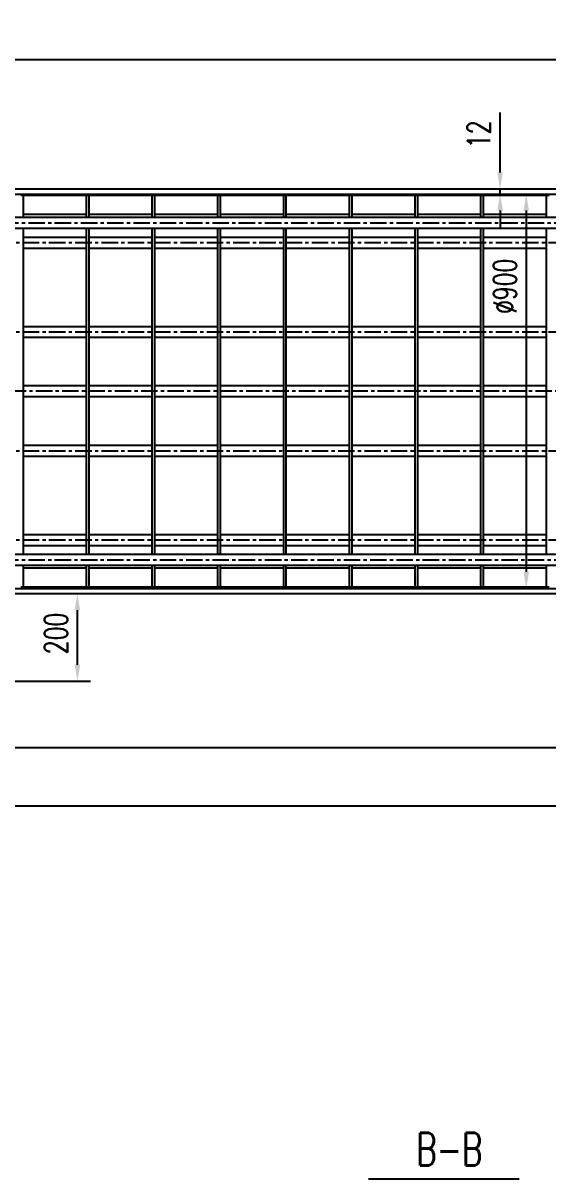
# Model space of a CAD drawing. Header units: millimetres. Extents: x -375 to 12388, y -150 to 8760.
# Drawn here: x 2607 to 3805, y 4543 to 7182 of the extents above; entities that cross this region are included whole.
import ezdxf

# ---------------------------------------------------------------- set-up
doc = ezdxf.new("R2010")
doc.units = ezdxf.units.MM
doc.header["$LTSCALE"] = 30
doc.linetypes.add('CENTER', pattern=[2, 1.25, -0.25, 0.25, -0.25])
doc.layers.get('Defpoints').update_dxf_attribs({"color": 241})
for name, color, linetype in [('1轮廓实线层', 4, 'Continuous'), ('3中心线层', 1, 'CENTER'), ('6文字层', 3, 'Continuous'), ('7标注层', 1, 'Continuous')]:
    doc.layers.add(name, color=color, linetype=linetype)
doc.styles.add('PC_TEXTSTYLE', font='romans.shx', dxfattribs={"width": 0.7, "bigfont": 'hzfs.shx'})
doc.styles.add('TH_GBDIM', font='romans.shx', dxfattribs={"width": 0.7, "bigfont": 'hzfs.shx'})
doc.dimstyles.new('TH_GBDIM', dxfattribs={"dimscale": 15, "dimtxt": 3.5, "dimasz": 2.5, "dimexe": 2, "dimexo": 0, "dimgap": 1.5, "dimtad": 1, "dimdec": 1, "dimdsep": 46, "dimtxsty": 'TH_GBDIM', "dimcen": 2.5, "dimclrd": 256, "dimclre": 256, "dimclrt": 3, "dimadec": 0, "dimazin": 2, "dimtfac": 0.714286, "dimtdec": 1, "dimtmove": 0, "dimatfit": 3, "dimfxl": 0, "dimtzin": 0, "dimlwd": -1, "dimlwe": -1, "dimarcsym": 0})

# ---------------------------------------------------------------- blocks, each defined once
blk = doc.blocks.new('*D33')
at = {"layer": '7标注层'}
for p, q in [((2476.3, 5656.5), (2476.3, 5498)), ((6476.3, 5656.5), (6476.3, 5498)), ((2513.8, 5528), (6438.8, 5528))]:
    blk.add_line(p, q, dxfattribs=at)
for points in [[(2513.8, 5534.2), (2513.8, 5521.7), (2476.3, 5528)], [(6438.8, 5534.2), (6438.8, 5521.7), (6476.3, 5528)]]:
    blk.add_solid(points, dxfattribs=at)
at = {"layer": 'Defpoints', "color": 0}
for p in [(2476.3, 5656.5), (6476.3, 5656.5), (6476.3, 5528)]:
    blk.add_point(p, dxfattribs=at)
at = {"layer": '7标注层', "color": 3, "insert": (4476.3, 5576.7), "char_height": 52.5, "attachment_point": 5, "style": 'TH_GBDIM'}
blk.add_mtext('{4000}{}{}', dxfattribs=at)
blk = doc.blocks.new('*D34')
at = {"layer": '7标注层'}
for p, q in [((2606.3, 5879), (2761, 5879)), ((2731, 5716.5), (2731, 5841.5)), ((2551.3, 5679), (2761, 5679))]:
    blk.add_line(p, q, dxfattribs=at)
for points in [[(2724.7, 5841.5), (2737.2, 5841.5), (2731, 5879)], [(2724.7, 5716.5), (2737.2, 5716.5), (2731, 5679)]]:
    blk.add_solid(points, dxfattribs=at)
at = {"layer": 'Defpoints', "color": 0}
for p in [(2606.3, 5879), (2731, 5879), (2551.3, 5679)]:
    blk.add_point(p, dxfattribs=at)
at = {"layer": '7标注层', "color": 3, "insert": (2682.2, 5788.1), "char_height": 52.5, "attachment_point": 5, "rotation": 90, "style": 'TH_GBDIM'}
blk.add_mtext('200', dxfattribs=at)
blk = doc.blocks.new('*D48')
at = {"layer": '7标注层'}
for p, q in [((3674.5, 6791), (3785.5, 6791)), ((3755.5, 6753.5), (3755.5, 5928.5)), ((3674.5, 5891), (3785.5, 5891))]:
    blk.add_line(p, q, dxfattribs=at)
for points in [[(3749.2, 6753.5), (3761.7, 6753.5), (3755.5, 6791)], [(3749.2, 5928.5), (3761.7, 5928.5), (3755.5, 5891)]]:
    blk.add_solid(points, dxfattribs=at)
at = {"layer": 'Defpoints', "color": 0}
for p in [(3673.5, 6791), (3673.5, 5891), (3755.5, 5891)]:
    blk.add_point(p, dxfattribs=at)
at = {"layer": '7标注层', "color": 3, "insert": (3706.7, 6580.5), "char_height": 52.5, "attachment_point": 5, "rotation": 90, "style": 'TH_GBDIM'}
blk.add_mtext('{%%c900}{}{}', dxfattribs=at)
blk = doc.blocks.new('*D49')
at = {"layer": '7标注层'}
for p, q in [((3695.8, 6840.5), (3695.8, 6977.2)), ((3688.3, 6803), (3725.8, 6803)), ((3688.3, 6791), (3725.8, 6791)), ((3695.8, 6791), (3695.8, 6803)), ((3695.8, 6753.5), (3695.8, 6716))]:
    blk.add_line(p, q, dxfattribs=at)
for points in [[(3689.6, 6840.5), (3702.1, 6840.5), (3695.8, 6803)], [(3689.6, 6753.5), (3702.1, 6753.5), (3695.8, 6791)]]:
    blk.add_solid(points, dxfattribs=at)
at = {"layer": 'Defpoints', "color": 0}
for p in [(3687.4, 6803), (3687.4, 6791), (3695.8, 6791)]:
    blk.add_point(p, dxfattribs=at)
at = {"layer": '7标注层', "color": 3, "insert": (3647.1, 6927.6), "char_height": 52.5, "attachment_point": 5, "rotation": 90, "style": 'TH_GBDIM'}
blk.add_mtext('12', dxfattribs=at)
blk = doc.blocks.new('*D50')
at = {"layer": '7标注层'}
for p, q in [((2176.3, 7045.7), (2176.3, 7128.3)), ((7096.3, 5934.5), (7096.3, 7128.3)), ((2213.8, 7098.3), (7058.8, 7098.3))]:
    blk.add_line(p, q, dxfattribs=at)
for points in [[(2213.8, 7104.6), (2213.8, 7092.1), (2176.3, 7098.3)], [(7058.8, 7104.6), (7058.8, 7092.1), (7096.3, 7098.3)]]:
    blk.add_solid(points, dxfattribs=at)
at = {"layer": 'Defpoints', "color": 0}
for p in [(7096.3, 7098.3), (2176.3, 7045.7), (7096.3, 5934.5)]:
    blk.add_point(p, dxfattribs=at)
at = {"layer": '7标注层', "color": 3, "insert": (4636.3, 7147.1), "char_height": 52.5, "attachment_point": 5, "style": 'TH_GBDIM'}
blk.add_mtext('{4920}{}{}', dxfattribs=at)
blk = doc.blocks.new('*D51')
at = {"layer": '7标注层'}
for p, q in [((894.3, 6341), (894.3, 5364.8)), ((8202.4, 6341), (8202.4, 5364.8)), ((931.8, 5394.8), (8164.9, 5394.8))]:
    blk.add_line(p, q, dxfattribs=at)
for points in [[(931.8, 5401.1), (931.8, 5388.6), (894.3, 5394.8)], [(8164.9, 5401.1), (8164.9, 5388.6), (8202.4, 5394.8)]]:
    blk.add_solid(points, dxfattribs=at)
at = {"layer": 'Defpoints', "color": 0}
for p in [(894.3, 6341), (8202.4, 6341), (8202.4, 5394.8)]:
    blk.add_point(p, dxfattribs=at)
at = {"layer": '7标注层', "color": 3, "insert": (4548.3, 5443.6), "char_height": 52.5, "attachment_point": 5, "style": 'TH_GBDIM'}
blk.add_mtext('{~7308}{}{}', dxfattribs=at)

msp = doc.modelspace()

# ---------------------------------------------------------------- linework, layer by layer
at = {"layer": '1轮廓实线层'}
for p, q in [((2277.33, 6790.99), (7359.83, 6790.99)), ((2285.83, 6802.99), (7359.83, 6802.99)), ((2607.83, 6787.99), (2601.83, 6787.99)), ((2607.83, 6738.15), (2607.83, 6787.99)), ((2751.83, 6787.99), (2607.83, 6787.99)), ((2757.83, 6787.99), (2751.83, 6787.99)), ((2751.83, 6738.15), (2751.83, 6787.99)), ((2757.83, 6738.15), (2757.83, 6787.99)), ((2901.83, 6787.99), (2757.83, 6787.99)), ((2907.83, 6787.99), (2901.83, 6787.99)), ((2901.83, 6738.15), (2901.83, 6787.99)), ((2907.83, 6738.15), (2907.83, 6787.99)), ((3051.83, 6787.99), (2907.83, 6787.99)), ((3057.83, 6787.99), (3051.83, 6787.99)), ((3051.83, 6738.15), (3051.83, 6787.99)), ((3057.83, 6738.15), (3057.83, 6787.99)), ((3201.83, 6787.99), (3057.83, 6787.99)), ((3207.83, 6787.99), (3201.83, 6787.99)), ((3201.83, 6738.15), (3201.83, 6787.99)), ((3207.83, 6738.15), (3207.83, 6787.99)), ((3351.83, 6787.99), (3207.83, 6787.99)), ((3357.83, 6787.99), (3351.83, 6787.99)), ((3351.83, 6738.15), (3351.83, 6787.99)), ((3357.83, 6738.15), (3357.83, 6787.99)), ((3501.83, 6787.99), (3357.83, 6787.99)), ((3507.83, 6787.99), (3501.83, 6787.99)), ((3501.83, 6738.15), (3501.83, 6787.99)), ((3507.83, 6738.15), (3507.83, 6787.99)), ((3651.83, 6787.99), (3507.83, 6787.99)), ((3657.83, 6787.99), (3651.83, 6787.99)), ((3651.83, 6738.15), (3651.83, 6787.99)), ((3657.83, 6738.15), (3657.83, 6787.99)), ((3801.83, 6787.99), (3657.83, 6787.99)), ((3807.83, 6787.99), (3801.83, 6787.99)), ((3801.83, 6738.15), (3801.83, 6787.99)), ((1722.83, 6738.15), (7722.83, 6738.15)), ((2751.83, 6744.95), (2607.83, 6744.95)), ((2901.83, 6744.95), (2757.83, 6744.95)), ((3051.83, 6744.95), (2907.83, 6744.95)), ((3201.83, 6744.95), (3057.83, 6744.95)), ((3351.83, 6744.95), (3207.83, 6744.95)), ((3501.83, 6744.95), (3357.83, 6744.95)), ((3651.83, 6744.95), (3507.83, 6744.95)), ((3801.83, 6744.95), (3657.83, 6744.95)), ((1722.83, 6713.15), (7722.83, 6713.15)), ((2607.83, 6340.99), (2607.83, 6713.15)), ((2751.83, 6340.99), (2751.83, 6713.15)), ((2757.83, 6340.99), (2757.83, 6713.15)), ((2901.83, 6340.99), (2901.83, 6713.15)), ((2907.83, 6340.99), (2907.83, 6713.15)), ((3051.83, 6340.99), (3051.83, 6713.15)), ((3057.83, 6340.99), (3057.83, 6713.15)), ((3201.83, 6340.99), (3201.83, 6713.15)), ((3207.83, 6340.99), (3207.83, 6713.15)), ((3351.83, 6340.99), (3351.83, 6713.15)), ((3357.83, 6340.99), (3357.83, 6713.15)), ((3501.83, 6340.99), (3501.83, 6713.15)), ((3507.83, 6340.99), (3507.83, 6713.15)), ((3651.83, 6340.99), (3651.83, 6713.15)), ((3657.83, 6340.99), (3657.83, 6713.15)), ((3801.83, 6340.99), (3801.83, 6713.15)), ((2607.83, 6692.9), (2751.83, 6692.9)), ((2757.83, 6692.9), (2901.83, 6692.9)), ((2907.83, 6692.9), (3051.83, 6692.9)), ((3057.83, 6692.9), (3201.83, 6692.9)), ((3207.83, 6692.9), (3351.83, 6692.9)), ((3357.83, 6692.9), (3501.83, 6692.9)), ((3507.83, 6692.9), (3651.83, 6692.9)), ((3657.83, 6692.9), (3801.83, 6692.9)), ((2607.83, 6667.9), (2751.83, 6667.9)), ((2757.83, 6667.9), (2901.83, 6667.9)), ((2907.83, 6667.9), (3051.83, 6667.9)), ((3057.83, 6667.9), (3201.83, 6667.9)), ((3207.83, 6667.9), (3351.83, 6667.9)), ((3357.83, 6667.9), (3501.83, 6667.9)), ((3507.83, 6667.9), (3651.83, 6667.9)), ((3657.83, 6667.9), (3801.83, 6667.9)), ((2607.83, 6489.25), (2751.83, 6489.25)), ((2757.83, 6489.25), (2901.83, 6489.25)), ((2907.83, 6489.25), (3051.83, 6489.25)), ((3057.83, 6489.25), (3201.83, 6489.25)), ((3207.83, 6489.25), (3351.83, 6489.25)), ((3357.83, 6489.25), (3501.83, 6489.25)), ((3507.83, 6489.25), (3651.83, 6489.25)), ((3657.83, 6489.25), (3801.83, 6489.25)), ((2607.83, 6464.25), (2751.83, 6464.25)), ((2757.83, 6464.25), (2901.83, 6464.25)), ((2907.83, 6464.25), (3051.83, 6464.25)), ((3057.83, 6464.25), (3201.83, 6464.25)), ((3207.83, 6464.25), (3351.83, 6464.25)), ((3357.83, 6464.25), (3501.83, 6464.25)), ((3507.83, 6464.25), (3651.83, 6464.25)), ((3657.83, 6464.25), (3801.83, 6464.25)), ((2751.83, 6353.49), (2607.83, 6353.49)), ((2607.83, 5968.82), (2607.83, 6340.99)), ((2751.83, 5968.82), (2751.83, 6340.99)), ((2901.83, 6353.49), (2757.83, 6353.49)), ((2757.83, 5968.82), (2757.83, 6340.99)), ((2901.83, 5968.82), (2901.83, 6340.99)), ((3051.83, 6353.49), (2907.83, 6353.49)), ((2907.83, 5968.82), (2907.83, 6340.99)), ((3051.83, 5968.82), (3051.83, 6340.99)), ((3201.83, 6353.49), (3057.83, 6353.49)), ((3057.83, 5968.82), (3057.83, 6340.99)), ((3201.83, 5968.82), (3201.83, 6340.99)), ((3351.83, 6353.49), (3207.83, 6353.49)), ((3207.83, 5968.82), (3207.83, 6340.99)), ((3351.83, 5968.82), (3351.83, 6340.99)), ((3501.83, 6353.49), (3357.83, 6353.49)), ((3357.83, 5968.82), (3357.83, 6340.99)), ((3501.83, 5968.82), (3501.83, 6340.99)), ((3651.83, 6353.49), (3507.83, 6353.49)), ((3507.83, 5968.82), (3507.83, 6340.99)), ((3651.83, 5968.82), (3651.83, 6340.99)), ((3801.83, 6353.49), (3657.83, 6353.49)), ((3657.83, 5968.82), (3657.83, 6340.99)), ((3801.83, 5968.82), (3801.83, 6340.99)), ((2751.83, 6328.49), (2607.83, 6328.49)), ((2901.83, 6328.49), (2757.83, 6328.49)), ((3051.83, 6328.49), (2907.83, 6328.49)), ((3201.83, 6328.49), (3057.83, 6328.49)), ((3351.83, 6328.49), (3207.83, 6328.49)), ((3501.83, 6328.49), (3357.83, 6328.49)), ((3651.83, 6328.49), (3507.83, 6328.49)), ((3801.83, 6328.49), (3657.83, 6328.49)), ((2607.83, 6217.72), (2751.83, 6217.72)), ((2757.83, 6217.72), (2901.83, 6217.72)), ((2907.83, 6217.72), (3051.83, 6217.72)), ((3057.83, 6217.72), (3201.83, 6217.72)), ((3207.83, 6217.72), (3351.83, 6217.72)), ((3357.83, 6217.72), (3501.83, 6217.72)), ((3507.83, 6217.72), (3651.83, 6217.72)), ((3657.83, 6217.72), (3801.83, 6217.72)), ((2607.83, 6192.72), (2751.83, 6192.72)), ((2757.83, 6192.72), (2901.83, 6192.72)), ((2907.83, 6192.72), (3051.83, 6192.72)), ((3057.83, 6192.72), (3201.83, 6192.72)), ((3207.83, 6192.72), (3351.83, 6192.72)), ((3357.83, 6192.72), (3501.83, 6192.72)), ((3507.83, 6192.72), (3651.83, 6192.72)), ((3657.83, 6192.72), (3801.83, 6192.72)), ((2607.83, 6014.08), (2751.83, 6014.08)), ((2757.83, 6014.08), (2901.83, 6014.08)), ((2907.83, 6014.08), (3051.83, 6014.08)), ((3057.83, 6014.08), (3201.83, 6014.08)), ((3207.83, 6014.08), (3351.83, 6014.08)), ((3357.83, 6014.08), (3501.83, 6014.08)), ((3507.83, 6014.08), (3651.83, 6014.08)), ((3657.83, 6014.08), (3801.83, 6014.08)), ((1722.83, 5968.82), (7722.83, 5968.82)), ((2607.83, 5989.08), (2751.83, 5989.08)), ((2757.83, 5989.08), (2901.83, 5989.08)), ((2907.83, 5989.08), (3051.83, 5989.08)), ((3057.83, 5989.08), (3201.83, 5989.08)), ((3207.83, 5989.08), (3351.83, 5989.08)), ((3357.83, 5989.08), (3501.83, 5989.08)), ((3507.83, 5989.08), (3651.83, 5989.08)), ((3657.83, 5989.08), (3801.83, 5989.08)), ((1722.83, 5943.82), (7722.83, 5943.82)), ((2607.83, 5893.99), (2607.83, 5943.82)), ((2751.83, 5893.99), (2751.83, 5943.82)), ((2757.83, 5893.99), (2757.83, 5943.82)), ((2901.83, 5893.99), (2901.83, 5943.82)), ((2907.83, 5893.99), (2907.83, 5943.82)), ((3051.83, 5893.99), (3051.83, 5943.82)), ((3057.83, 5893.99), (3057.83, 5943.82)), ((3201.83, 5893.99), (3201.83, 5943.82)), ((3207.83, 5893.99), (3207.83, 5943.82)), ((3351.83, 5893.99), (3351.83, 5943.82)), ((3357.83, 5893.99), (3357.83, 5943.82)), ((3501.83, 5893.99), (3501.83, 5943.82)), ((3507.83, 5893.99), (3507.83, 5943.82)), ((3651.83, 5893.99), (3651.83, 5943.82)), ((3657.83, 5893.99), (3657.83, 5943.82)), ((3801.83, 5893.99), (3801.83, 5943.82)), ((2751.83, 5937.02), (2607.83, 5937.02)), ((2901.83, 5937.02), (2757.83, 5937.02)), ((3051.83, 5937.02), (2907.83, 5937.02)), ((3201.83, 5937.02), (3057.83, 5937.02)), ((3351.83, 5937.02), (3207.83, 5937.02)), ((3501.83, 5937.02), (3357.83, 5937.02)), ((3651.83, 5937.02), (3507.83, 5937.02)), ((3801.83, 5937.02), (3657.83, 5937.02)), ((1946.33, 5890.99), (6995.33, 5890.99)), ((2607.83, 5893.99), (2601.83, 5893.99)), ((2751.83, 5893.99), (2607.83, 5893.99)), ((2757.83, 5893.99), (2751.83, 5893.99)), ((2901.83, 5893.99), (2757.83, 5893.99)), ((2907.83, 5893.99), (2901.83, 5893.99)), ((3051.83, 5893.99), (2907.83, 5893.99)), ((3057.83, 5893.99), (3051.83, 5893.99)), ((3201.83, 5893.99), (3057.83, 5893.99)), ((3207.83, 5893.99), (3201.83, 5893.99)), ((3351.83, 5893.99), (3207.83, 5893.99)), ((3357.83, 5893.99), (3351.83, 5893.99)), ((3501.83, 5893.99), (3357.83, 5893.99)), ((3507.83, 5893.99), (3501.83, 5893.99)), ((3651.83, 5893.99), (3507.83, 5893.99)), ((3657.83, 5893.99), (3651.83, 5893.99)), ((3801.83, 5893.99), (3657.83, 5893.99)), ((3807.83, 5893.99), (3801.83, 5893.99)), ((1946.33, 5878.99), (6986.83, 5878.99))]:
    msp.add_line(p, q, dxfattribs=at)
at = {"layer": '3中心线层'}
for p, q in [((1719.01, 6725.65), (7722.83, 6725.65)), ((1766.14, 6680.4), (7460.88, 6680.4)), ((1766.14, 6476.75), (7309.65, 6476.75)), ((8253.8, 6340.99), (868.24, 6340.99)), ((1766.14, 6205.22), (7460.88, 6205.22)), ((1766.14, 6001.58), (7309.65, 6001.58)), ((1719.01, 5956.32), (7722.83, 5956.32))]:
    msp.add_line(p, q, dxfattribs=at)
at = {"layer": '6文字层'}
msp.add_line((3395.43, 4542.79), (3738.99, 4542.79), dxfattribs=at)

# ---------------------------------------------------------------- texts
at = {"layer": '6文字层', "insert": (3580.03, 4573.54), "char_height": 74.235, "attachment_point": 8, "style": 'PC_TEXTSTYLE'}
msp.add_mtext('B-B', dxfattribs=at)

# ---------------------------------------------------------------- dimensions: what is measured, and where the dimension line sits
at = {"layer": '7标注层'}
for base, p1, p2, picture, middle in [((7096.33, 7098.35), (2176.33, 7045.72), (7096.33, 5934.46), '*D50', (4636.33, 7147.1)), ((6476.33, 5527.99), (2476.33, 5656.54), (6476.33, 5656.54), '*D33', (4476.33, 5576.74))]:
    dim = msp.add_linear_dim(base=base, p1=p1, p2=p2, text='{<>}{}{}', dimstyle='TH_GBDIM', override={"dimexo": 0, "dimgap": 1.5, "dimtad": 1, "dimjust": 0, "dimdec": 1, "dimlfac": 1, "dimse1": 0, "dimse2": 0, "dimsd1": 0, "dimsd2": 0}, dxfattribs=at)
    dim.commit()
    dim.dimension.update_dxf_attribs({"geometry": picture, "text_midpoint": middle})
for base, p1, p2, angle, override, picture, middle, dimtype in [((3695.84, 6790.99), (3687.4, 6802.99), (3687.4, 6790.99), 270, {"dimexo": 0.0625, "dimgap": 1.5, "dimtad": 1, "dimdec": 1, "dimlfac": 1, "dimse1": 0, "dimse2": 0, "dimsd1": 0, "dimsd2": 0, "dimtvp": 0}, '*D49', (3695.84, 6927.61), 161), ((2730.98, 5878.99), (2551.33, 5678.99), (2606.33, 5878.99), 90, {"dimexo": 0, "dimgap": 1.5, "dimtad": 1, "dimdec": 1, "dimlfac": 1, "dimse1": 0, "dimse2": 0, "dimsd1": 0, "dimsd2": 0}, '*D34', (2730.98, 5788.15), 160)]:
    dim = msp.add_linear_dim(base=base, p1=p1, p2=p2, angle=angle, dimstyle='TH_GBDIM', override=override, dxfattribs=at)
    dim.commit()
    dim.dimension.update_dxf_attribs({"geometry": picture, "text_midpoint": middle, "dimtype": dimtype})
dim = msp.add_linear_dim(base=(3755.47, 5890.99), p1=(3673.52, 6790.99), p2=(3673.52, 5890.99), angle=270, text='{%%c<>}{}{}', dimstyle='TH_GBDIM', override={"dimexo": 0.0625, "dimgap": 1.5, "dimtad": 1, "dimdec": 1, "dimlfac": 1, "dimse1": 0, "dimse2": 0, "dimsd1": 0, "dimsd2": 0, "dimtvp": 0}, dxfattribs=at)
dim.commit()
dim.dimension.update_dxf_attribs({"geometry": '*D48', "text_midpoint": (3755.47, 6580.48), "dimtype": 161})
dim = msp.add_linear_dim(base=(8202.36, 5394.81), p1=(894.33, 6340.99), p2=(8202.36, 6340.99), text='{~<>}{}{}', dimstyle='TH_GBDIM', override={"dimexo": 0, "dimgap": 1.5, "dimtad": 1, "dimjust": 0, "dimdec": 1, "dimlfac": 1, "dimse1": 0, "dimse2": 0, "dimsd1": 0, "dimsd2": 0}, dxfattribs=at)
dim.commit()
dim.dimension.update_dxf_attribs({"geometry": '*D51', "text_midpoint": (4548.34, 5394.81), "dimtype": 160})

doc.saveas('drawing.dxf')
